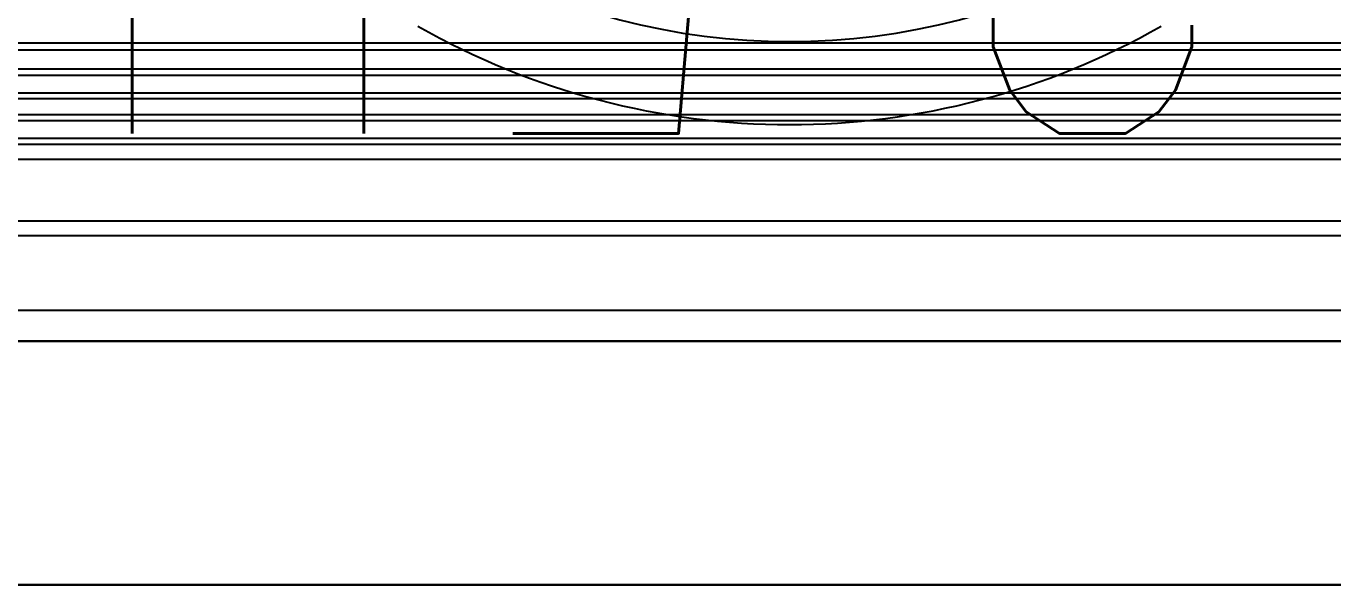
# Model space of a CAD drawing. Header units: inches. Extents: x 17074 to 430035, y 21644 to 175348.
# Drawn here: x 46201 to 47005, y 49229 to 49572 of the extents above; entities that cross this region are included whole.
import ezdxf

# ---------------------------------------------------------------- set-up
doc = ezdxf.new("R2010")
doc.units = ezdxf.units.IN
doc.header["$MEASUREMENT"] = 0
doc.layers.add('Cabinet', color=8, linetype='Continuous')
doc.layers.add('Edges', color=7, linetype='Continuous')
doc.layers.add('wall', color=8, linetype='Continuous', lineweight=30)
doc.styles.add('LAILA', font='romans.shx', dxfattribs={"width": 0.85})

# ---------------------------------------------------------------- blocks, each defined once
blk = doc.blocks.new('meja mesyuarat')
at = {"color": 8}
for radius, start, end in [(410.66, 240.28299, 299.71701), (461.66, 240.32545, 299.67455)]:
    blk.add_arc((3909.6, -2830.13), radius, start, end, dxfattribs=at)
blk = doc.blocks.new('air con')
at = {"layer": 'Edges'}
for p, q in [((71.402, 41.898), (152.402, 41.898)), ((71.402, 41.095), (152.402, 41.095)), ((71.402, 39.122), (152.402, 39.122)), ((152.402, 38.724), (71.402, 38.724)), ((152.402, 37.092), (71.402, 37.092)), ((152.402, 36.701), (71.402, 36.701)), ((152.402, 36.542), (71.402, 36.542)), ((152.402, 36.078), (71.402, 36.078)), ((152.402, 35.914), (71.402, 35.914)), ((152.402, 35.493), (71.402, 35.493)), ((152.402, 35.34), (71.402, 35.34)), ((152.402, 34.877), (71.402, 34.877)), ((152.402, 34.709), (71.402, 34.709)), ((152.402, 34.207), (71.402, 34.207)), ((152.402, 34.022), (71.402, 34.022))]:
    blk.add_line(p, q, dxfattribs=at)
blk = doc.blocks.new('2.5 HP AIR CONDITION')
at = {"xscale": 23.30139659447115, "yscale": 23.30139659447115, "zscale": 23.30139659447115}
blk.add_blockref('air con', (-3250.69, -347.14), dxfattribs=at)
at = {"insert": (-1134.29, 501.36), "char_height": 279.652, "width": 2738.057, "attachment_point": 1, "style": 'LAILA'}
blk.add_mtext('2.5HP', dxfattribs=at)

msp = doc.modelspace()

# ---------------------------------------------------------------- linework, layer by layer
at = {"layer": 'wall'}
for p, q in [((43634.33, 49378.63), (47559.33, 49378.63)), ((43784.33, 49228.63), (47559.33, 49228.63))]:
    msp.add_line(p, q, dxfattribs=at)

# ---------------------------------------------------------------- block references
at = {"rotation": 180}
msp.add_blockref('2.5 HP AIR CONDITION', (45824.66, 50007.77), dxfattribs=at)
at = {"layer": 'Cabinet'}
msp.add_blockref('meja mesyuarat', (42761.09, 52803.63), dxfattribs=at)

doc.saveas('drawing.dxf')
